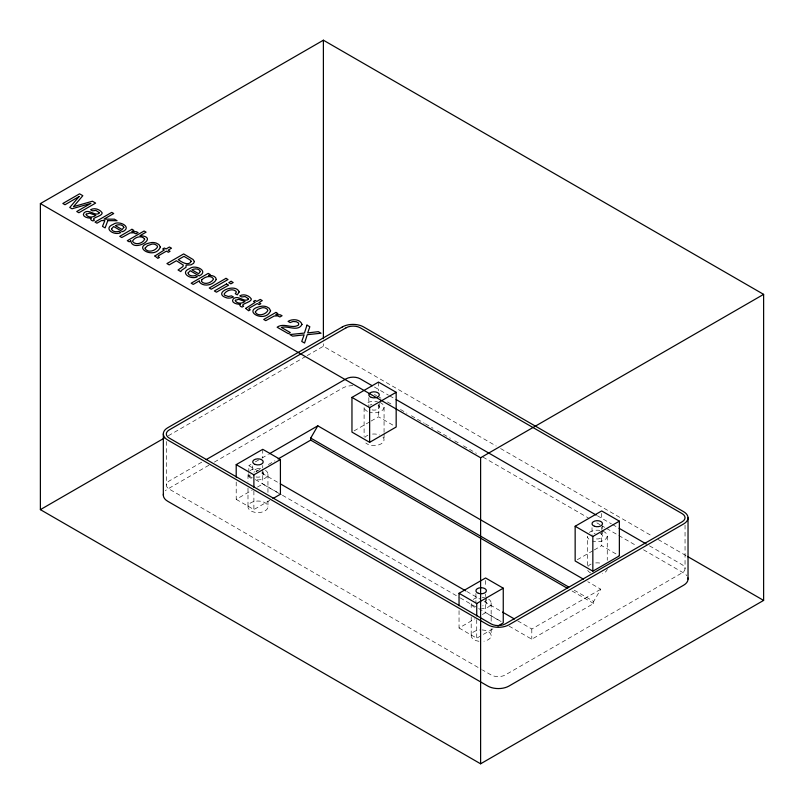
<?xml version="1.0" encoding="UTF-8"?>
<svg xmlns="http://www.w3.org/2000/svg" width="804" height="804" viewBox="0 0 804 804"><rect width="100%" height="100%" fill="white"/><g stroke="black" fill="none" stroke-linecap="round" stroke-linejoin="round"><path stroke-width="0.6" stroke-dasharray="4.02 3.01" d="M509.022 626.075L531.796 639.22L593.694 603.482L593.694 601.442L600.769 589.191L587.754 581.684M168.327 435.758L306.043 356.262M307.118 355.629L323.389 346.243L496.219 446.029M201.784 462.159L169.232 480.953A10 5.779 0 0 0 169.232 489.123L481.335 669.31M208.95 465.214L167.724 489.023A15.005 8.663 0 0 0 165.343 490.812M214.367 462.089L342.373 388.191A15.005 8.663 0 0 1 352.986 385.649M248.818 472.45L248.818 465.637L250.999 464.39M255.34 461.878L260.767 458.742M261.853 458.119L268.365 454.35M248.818 473.586L248.818 475.847L250.999 474.601M256.426 471.466L260.767 468.953M268.365 464.561L274.888 460.803M354.082 430.884L370.001 421.698M371.056 421.085L378.483 416.794L395.126 426.411M236.205 481.988L236.205 499.354L252.124 490.159M257.431 487.093L262.737 484.038L280.415 494.249M236.205 499.354L253.893 509.565L269.802 500.369M459.044 610.648L459.044 628.004L474.963 618.819M482.39 614.527L485.576 612.688L501.173 621.703M577.272 559.745L593.191 550.559M594.246 549.946L601.683 545.655L619.361 555.865M459.044 628.004L476.732 638.215L493.706 628.416M517.696 620.879L531.796 629.009L600.769 589.191M500.57 448.531L652.747 536.399M658.185 539.534L686.445 555.845M374.383 387.015L388.513 395.176M389.598 395.799L395.035 398.935M597.302 515.716L611.442 523.876M612.527 524.499L617.964 527.645M649.501 545.846L682.124 564.689A10 5.779 0 0 1 682.124 572.85L505.264 674.958A10 5.779 0 0 1 491.113 674.958L482.42 669.943M374.443 394.452L376.614 395.699M377.699 396.332L380.955 398.211M387.458 401.97L392.885 405.095M400.482 409.487L406.985 413.246M411.326 415.748L424.351 423.266M425.437 423.889L433.024 428.271M437.366 430.783L450.381 438.291M454.722 440.803L459.064 443.305M463.405 445.808L476.42 453.325M482.933 457.084L588.166 517.846M596.839 522.851L600.096 524.731M601.181 525.354L605.523 527.866M606.608 528.489L636.989 546.027M643.491 549.785L683.631 572.961A15.005 8.663 0 0 1 686.887 575.775M574.177 590.176L593.694 601.442M572.006 590.97L593.694 603.482M248.818 465.637L257.491 470.652M261.833 473.154L279.179 483.164M466.742 591.453L479.757 598.97M484.088 601.472L501.435 611.482M248.818 475.847L254.245 478.983M255.33 479.606L281.35 494.631M282.435 495.254L459.154 597.282M460.24 597.915L477.586 607.924M478.671 608.548L501.435 621.693M685.048 525.183L685.048 568.77M607.261 536.137L607.261 560.338M602.508 526.248L602.508 528.7M602.508 529.926L602.508 536.047M601.683 513.424L601.683 519.615M601.683 527.062L601.683 529.534M601.683 530.781L601.683 545.655M592.025 527.665L592.025 536.238M587.302 565.544L587.302 536.499A10 5.779 0 0 0 590.639 540.288M531.796 629.009L531.796 639.22M491.154 603.171L491.154 621.321M491.154 628.587L491.154 635.843M486.4 596.96L486.4 603.08M485.576 580.458L485.576 586.649M485.576 594.096L485.576 596.568M485.576 597.814L485.576 612.688M476.732 619.623L476.732 638.215M475.918 593.473L475.918 603.271M471.194 603.533L471.194 609.583M471.194 616.849L471.194 636.205M384.061 407.276L384.061 432.693M384.061 433.899L384.061 439.949M379.317 403.518L379.317 407.196M378.483 382.081L378.483 390.764M378.483 404.402L378.483 416.794M368.835 397.578L368.835 407.387M364.101 407.638L364.101 436.683M323.389 343.73L323.389 346.243M267.953 474.31L267.953 492.46M267.953 500.932L267.953 506.982A10 5.779 0 0 1 252.687 511.716A10 5.779 0 0 1 253.23 501.716A10 5.779 0 0 1 267.953 506.982M263.209 471.777L263.209 474.229M262.737 449.315L262.737 457.999M262.737 465.436L262.737 467.918M262.737 469.154L262.737 484.038M253.893 490.963L253.893 509.565M252.727 465.838L252.727 470.742M247.994 474.672L247.994 481.938M247.994 487.988L247.994 507.344M166.307 441.456L166.307 485.043M607.261 568.81A10 5.779 0 0 1 602.347 573.604M590.639 572.961A10 5.779 0 0 1 587.302 569.172M588.076 566.338A10 5.779 0 0 1 591.121 564.066M595.694 562.931A10 5.779 0 0 1 600.648 563.192M382.975 437.145A10 5.779 0 0 1 379.156 444.743A10 5.779 0 0 1 365.79 443.014M364.885 437.476A10 5.779 0 0 1 367.93 435.205M372.503 434.07A10 5.779 0 0 1 379.689 434.994M482.088 629.914A10 5.779 0 0 1 491.113 635.12A10 5.779 0 0 1 483.938 641.21M478.973 641.301A10 5.779 0 0 1 471.154 635.482A10 5.779 0 0 1 479.586 629.964M265.461 470.31A10 5.779 0 0 1 266.566 477.073A10 5.779 0 0 1 255.772 479.767M251.34 478.46A10 5.779 0 0 1 248.074 473.224M250.054 470.591A10 5.779 0 0 1 261.35 468.692M488.651 599.171A10 5.779 0 0 1 490.329 605.281A10 5.779 0 0 1 481.465 608.759M474.531 607.321A10 5.779 0 0 1 471.265 602.085M473.244 599.452A10 5.779 0 0 1 479.586 597.282M482.088 597.241A10 5.779 0 0 1 484.541 597.553M602.879 531.183A10 5.779 0 0 1 605.864 538.901A10 5.779 0 0 1 592.719 541.102M589.352 532.419A10 5.779 0 0 1 600.648 530.519M379.689 402.322A10 5.779 0 0 1 382.674 410.04A10 5.779 0 0 1 369.518 412.241M367.448 411.427A10 5.779 0 0 1 364.182 406.191M367.93 402.533A10 5.779 0 0 1 377.448 401.658M378.001 405.095A5.256 3.035 0 0 1 377.779 409.246A5.256 3.035 0 0 1 370.594 409.367M369.91 405.236A5.256 3.035 0 0 1 371.981 404.311M600.206 533.444A5.256 3.035 0 0 1 601.412 537.816A5.256 3.035 0 0 1 593.784 538.228M594.035 533.565A5.256 3.035 0 0 1 595.171 533.173M485.093 600.98A5.256 3.035 0 0 1 482.621 605.904M261.893 472.129A5.256 3.035 0 0 1 262.104 475.988A5.256 3.035 0 0 1 255.571 476.832M253.803 472.27A5.256 3.035 0 0 1 254.737 471.737M255.873 471.345A5.256 3.035 0 0 1 257.139 471.134"/><path stroke-width="1.21" d="M567.674 588.468L310.726 440.11L310.726 438.069L317.801 425.818L583.423 579.171M40.381 203.593L323.389 40.2L763.619 294.364L763.619 600.407L480.611 763.8L40.381 509.635L40.381 203.593L480.611 457.757L763.619 294.364M40.381 509.635L163.996 438.27M206.125 459.657L346.092 378.845A10 5.779 0 0 1 360.242 378.845L372.202 385.759M351.961 397.397L378.483 382.081L396.171 392.292L396.171 427.004L369.639 442.321L351.961 432.11L351.961 397.397L369.639 407.608L396.171 392.292M236.205 477.033L236.205 464.632L262.737 449.315L280.415 459.526L280.415 494.249L272.988 498.53M269.461 453.727L317.801 425.818M278.144 458.923L310.726 440.11M236.205 464.632L253.893 474.842L280.415 459.526M459.044 605.693L459.044 593.292L485.576 577.976L503.254 588.186L503.254 622.899L497.947 625.964M575.151 526.258L601.683 510.942L619.361 521.153L619.361 555.865L592.839 571.182L575.151 560.971L575.151 526.258L592.839 536.469L619.361 521.153M459.044 593.292L476.732 603.502L503.254 588.186M687.531 556.479L763.619 600.407M396.131 399.568L596.216 515.083M619.05 528.268L646.235 543.966M310.726 438.069L568.76 587.051M280.264 483.797L465.657 590.829M502.52 612.115L514.449 619M688.033 517.826L688.033 579.091M592.839 536.469L592.839 571.182M480.611 457.757L480.611 763.8M476.732 603.502L476.732 615.904M369.639 407.608L369.639 442.321M323.389 40.2L323.389 338.715M253.893 474.842L253.893 487.244M163.333 433.879L163.333 495.143M687.902 577.955A15.005 8.663 0 0 1 683.631 585.211L508.992 686.043A15.005 8.663 0 0 1 487.767 686.043L167.724 501.274A15.005 8.663 0 0 1 163.453 494.018M239.17 291.952L237.27 294.847L235.281 293.691L236.326 292.133L236.034 291.319C232.607 288.194 226.768 290.284 224.346 293.661A3.558 2.05 0 0 0 224.829 295.299L228.326 296.515L231.502 295.872L233.492 297.028L230.788 297.892A5.919 3.417 0 0 1 227.009 297.952C211.12 293.349 235.502 282.264 239.17 291.952M154.881 256.004L157.845 258.335L159.463 257.401L158.036 256.476L158.458 255.732L166.428 251.139L168.378 252.265L170.046 251.29L168.096 250.165L171.503 248.205L169.433 247.009L166.026 248.969L164.378 248.014L162.699 248.989L164.348 249.943L154.881 256.004M245.662 308.414L248.637 310.756L250.255 309.821L248.828 308.897L249.25 308.153L257.22 303.55L259.159 304.676L260.838 303.711L258.888 302.585L262.295 300.616L260.225 299.42L256.818 301.389L255.159 300.435L253.491 301.399L255.139 302.354L245.662 308.414M111.565 228.768C111.937 231.833 116.419 232.165 118.811 231.381L120.821 232.547C114.61 236.125 102.359 228.497 113.394 224.286C118.701 219.924 132.861 226.999 122.61 231.713L113.676 226.547L111.565 228.768M188.096 272.958C188.458 276.013 192.94 276.345 195.332 275.561L197.352 276.727C191.131 280.305 178.88 272.677 189.915 268.466C195.221 264.104 209.382 271.179 199.141 275.893L190.196 270.727L188.096 272.958M99.234 212.618L99.173 213.291C94.671 216.557 88.822 208.236 84.018 212.879C81.114 216.718 88.601 218.507 91.344 218.075L90.571 218.939L91.365 220.256L92.983 220.959L94.49 220.075C90.078 218.015 101.847 216.427 102.138 213.231L102.028 212.628C99.626 209.181 94.37 207.543 90.601 209.723L92.51 210.829L95.977 210.437L99.234 212.618M248.396 298.726L248.335 299.41C243.833 302.676 237.984 294.344 233.18 298.998C230.266 302.837 237.763 304.626 240.507 304.193L239.733 305.048L240.527 306.374L242.145 307.068L243.652 306.193C239.24 304.133 251.009 302.545 251.3 299.349L251.19 298.746C248.788 295.299 243.532 293.661 239.763 295.842L241.672 296.947L245.14 296.555L248.396 298.726M145.182 248.004L145.112 248.617C147.695 253.22 155.634 250.908 157.594 246.858L156.941 245.511L155.102 244.426A3.95 2.281 0 0 0 151.896 244.135L147.584 245.632L145.182 248.004M255.441 311.661L255.36 312.264C257.943 316.876 265.883 314.565 267.843 310.505L267.199 309.158L265.35 308.083A3.95 2.281 0 0 0 262.144 307.781L257.833 309.289L255.441 311.661M194.397 261.511L193.593 263.33L190.89 264.878L186.056 265.129L186.015 267.3L181.503 270.375L180.83 271.611L178.046 270.003L182.93 266.556L183.262 265.079L176.377 260.747L169.192 264.888L166.93 263.581L183.664 253.923L193.02 259.481L194.397 261.511M144.64 239.19C143.062 243.27 135.625 245.652 132.7 241.592L132.66 240.848C134.7 237.039 142.177 234.848 144.64 239.19M130.75 240.898C132.992 253.28 160.167 236.919 140.017 235.662L146.087 232.155L144.097 231.009L127.293 240.708L129.193 241.793L130.75 240.898M160.328 247.089C154.69 260.767 129.243 245.994 151.896 242.517A7.125 4.11 0 0 1 156.549 243.23L158.951 244.587L160.328 247.089M270.576 310.746C264.948 324.424 239.491 309.64 262.144 306.163A7.125 4.11 0 0 1 266.797 306.877L269.199 308.244L270.576 310.746M86.249 214.176L86.128 214.799C88.219 217.814 93.153 217.582 95.837 215.371L89.535 213.181L86.249 214.176M235.411 300.294L235.291 300.917C237.381 303.932 242.316 303.701 244.999 301.49L238.698 299.299L235.411 300.294M123.846 227.331L122.138 229.552L115.354 225.643C117.927 224.316 122.63 224.105 123.846 227.331M200.367 271.511L198.658 273.732L191.885 269.822C194.447 268.496 199.151 268.285 200.367 271.511M191.211 261.38C188.448 266.546 181.392 261.863 178.267 259.652L183.985 256.355L190.478 260.205L191.211 261.38M301.992 324.404C298.113 332.193 287.752 325.308 281.37 327.419L290.284 332.565L288.345 333.68L277.139 327.218C283.772 322.344 292.234 329.308 298.616 324.977L298.585 323.107L296.445 321.741L293.008 321.479L290.154 322.575L288.073 321.369C292.244 318.645 300.334 319.067 301.992 324.404M216.256 279.47C213.633 285.068 203.663 287.329 199.513 282.174L199.472 280.787L193.241 284.395L191.181 283.209L208.196 273.38L210.196 274.536L208.578 275.471C211.422 275.209 216.015 275.943 216.256 279.47M306.987 325.117L304.445 333.067L289.872 334.564L292.606 336.142L304.123 334.846L301.751 341.429L304.565 343.047L307.259 334.695L321.037 333.228L318.334 331.67L307.691 332.916L309.821 326.756L306.987 325.117M107.816 220.638L105.113 227.894L102.49 226.386L104.842 220.628L101.545 220.547L96.962 223.19L94.993 222.055L111.736 212.387L113.706 213.532L103.987 219.14L114.429 219.18L117.052 220.698L107.816 220.638M201.714 279.892L201.422 281.36C204.417 285.219 211.171 283.018 213.361 279.35L213.341 278.606C210.517 274.737 204.457 276.978 201.714 279.892M79.063 196.558L69.757 207.482L71.998 208.779L90.892 203.382L76.732 211.512L78.882 212.748L95.626 203.09L92.41 201.231L73.486 206.648L82.822 195.704L79.576 193.824L62.843 203.492L65.003 204.739L79.063 196.558M131.946 229.301L119.746 236.346L121.796 237.522L130.248 232.889L133.705 232.778L135.936 233.843L138.097 232.597L136.127 231.652L131.786 231.642L133.896 230.416L131.946 229.301M225.984 278.355L209.241 288.013L211.301 289.199L228.034 279.531L225.984 278.355M226.517 283.963L214.377 290.978L216.457 292.184L228.607 285.169L226.517 283.963M231.11 281.31L228.788 282.656L230.869 283.852L233.2 282.516L231.11 281.31M275.923 312.424L263.722 319.469L265.772 320.645L274.224 316.012L277.681 315.902L279.913 316.977L282.073 315.721L280.104 314.776L275.762 314.766L277.872 313.55L275.923 312.424M342.373 326.926L167.724 427.748A15.005 8.663 0 0 0 167.724 440.009L487.767 624.778A15.005 8.663 0 0 0 508.992 624.778L683.631 523.947A15.005 8.663 0 0 0 683.631 511.696L363.589 326.926A15.005 8.663 0 0 0 342.373 326.926M346.092 327.791L169.232 429.899A10 5.779 0 0 0 169.232 438.069L491.113 623.904A10 5.779 0 0 0 505.264 623.904L682.124 521.796A10 5.779 0 0 0 682.124 513.625L360.242 327.791A10 5.779 0 0 0 346.092 327.791M371.297 397.417A5.256 3.035 0 0 0 379.317 394.935A5.256 3.035 0 0 0 371.579 392.171A5.256 3.035 0 0 0 371.297 397.417M594.488 526.278A5.256 3.035 0 0 0 602.508 523.796A5.256 3.035 0 0 0 594.779 521.032A5.256 3.035 0 0 0 594.488 526.278M478.38 593.312A5.256 3.035 0 0 0 486.4 590.829A5.256 3.035 0 0 0 478.671 588.066A5.256 3.035 0 0 0 478.38 593.312M255.19 464.451A5.256 3.035 0 0 0 263.209 461.968A5.256 3.035 0 0 0 255.471 459.205A5.256 3.035 0 0 0 255.19 464.451"/></g></svg>
